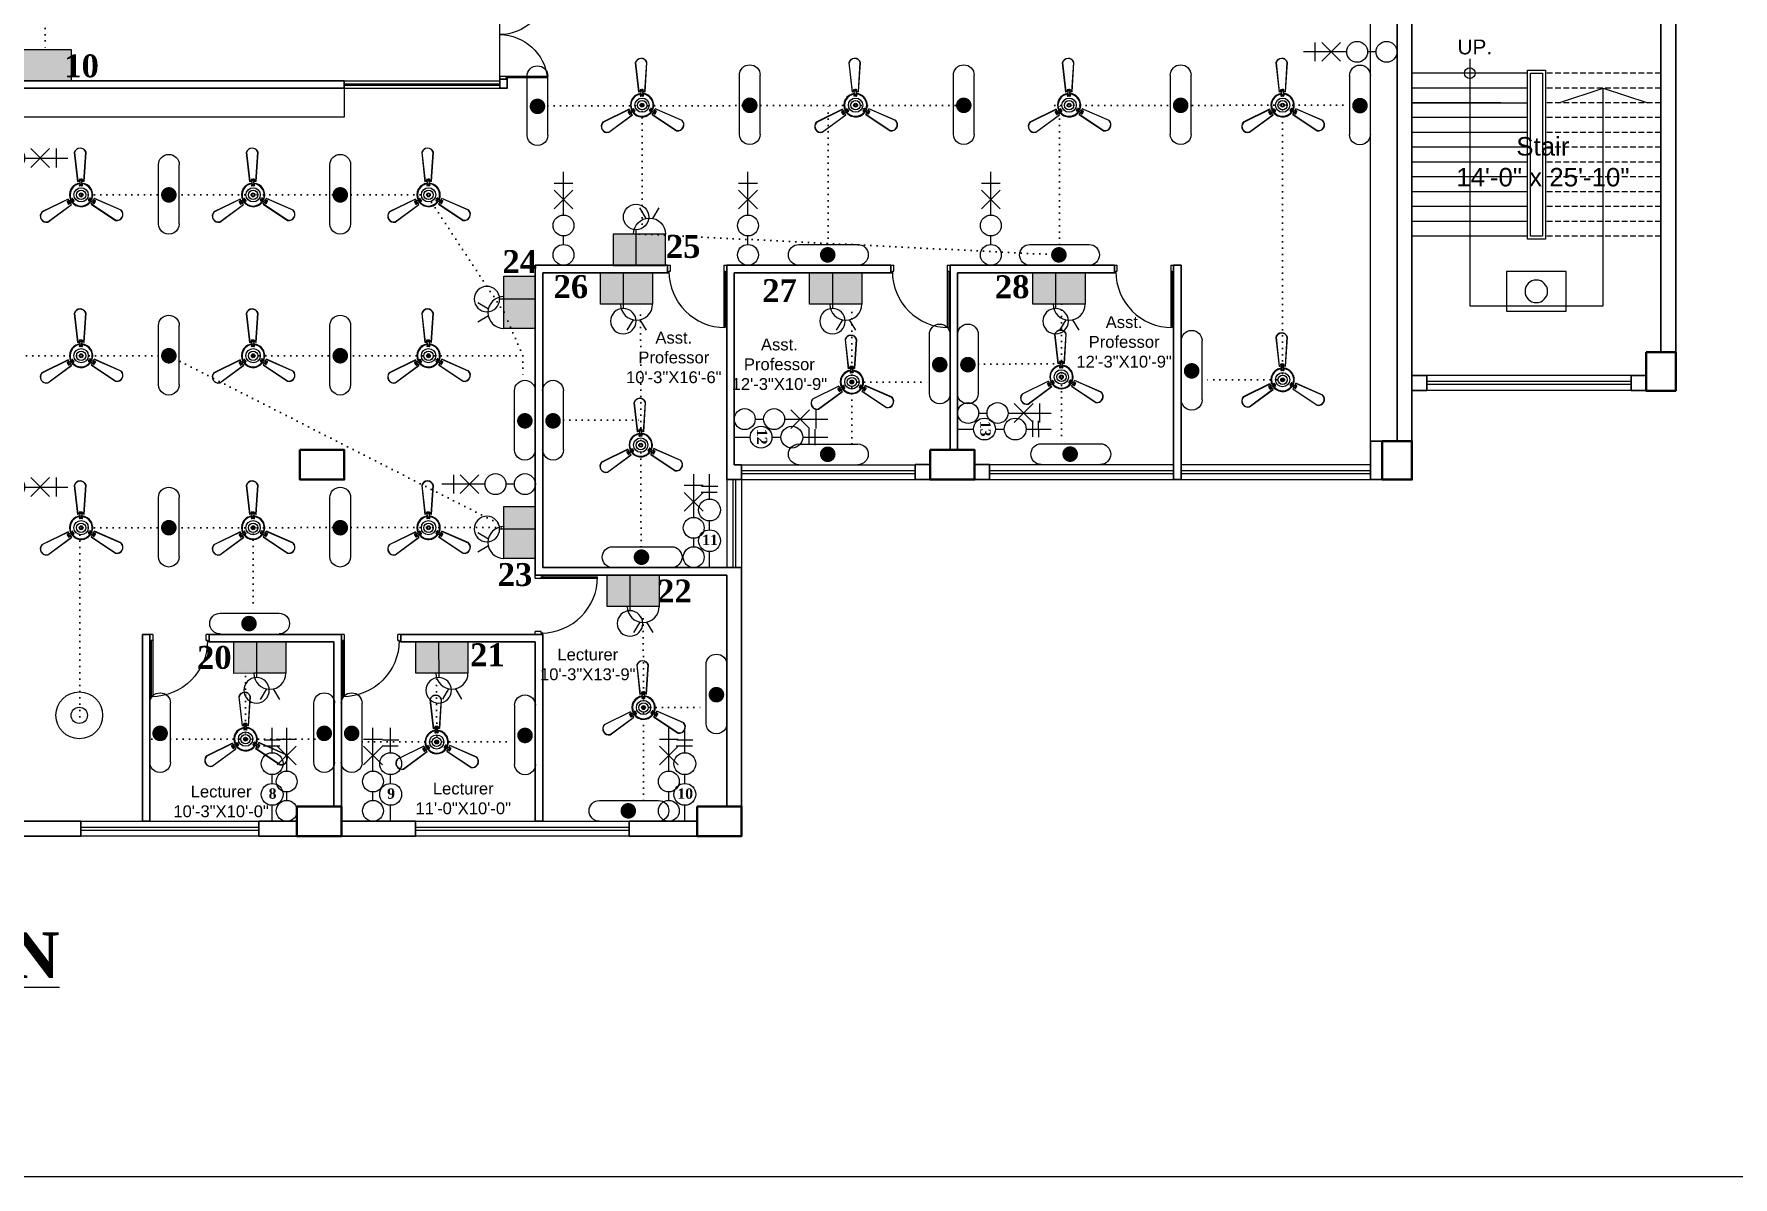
# Model space of a CAD drawing. Header units: inches. Extents: x -12 to 20935469, y -1604 to 24729220.
# Drawn here: x 20824960 to 20826106, y 24657854 to 24658625 of the extents above; entities that cross this region are included whole.
import ezdxf

# ---------------------------------------------------------------- set-up
doc = ezdxf.new("R2010")
doc.units = ezdxf.units.IN
doc.header["$LTSCALE"] = 0.03
doc.header["$MEASUREMENT"] = 0
for name, pattern in [('ACAD_ISO02W100', [15, 12, -3]), ('DASHED2', [0.375, 0.25, -0.125]), ('DOT', [0.25, 0, -0.25])]:
    doc.linetypes.add(name, pattern=pattern)
for name, color, linetype, lineweight in [('0-elect.fixture-3 fan', 200, 'Continuous', 20), ('2', 7, 'Continuous', 9), ('CL BOX', 90, 'ACAD_ISO02W100', 0), ('column', 1, 'Continuous', 40), ('Dimiention', 75, 'Continuous', 18), ('Door', 7, 'Continuous', 18), ('E-CF', 4, 'Continuous', 30), ('Gas', 21, 'Continuous', 5), ('Hatch', 253, 'Continuous', 15), ('line', 7, 'Continuous', 9), ('Main Wall', 7, 'Continuous', 30), ('RAIL', 23, 'Continuous', 13), ('STAIR', 46, 'Continuous', 15), ('wind.', 150, 'Continuous', 20)]:
    doc.layers.add(name, color=color, linetype=linetype, lineweight=lineweight)
for name, color, linetype in [('AC TEXT', 151, 'DOT'), ('FUR', 251, 'Continuous'), ('H', 154, 'Continuous'), ('SB TEXT', 215, 'DOT'), ('TEXT', 7, 'Continuous'), ('w', 188, 'DOT')]:
    doc.layers.add(name, color=color, linetype=linetype)
doc.styles.add('2', font='swisscl.ttf')
doc.styles.get("Standard").update_dxf_attribs({"font": 'timesbd.ttf'})

# ---------------------------------------------------------------- blocks, each defined once
blk = doc.blocks.new('A$C36295410')
at = {"layer": 'Door'}
for p, q in [((1, 4), (1, 32)), ((2, 0), (2, 32)), ((58, 0), (58, 32)), ((59, 4), (59, 32)), ((1, 5), (0, 5)), ((2, 4), (1, 4)), ((58, 4), (59, 4)), ((59, 5), (60, 5)), ((2, 0), (0, 0)), ((58, 0), (60, 0))]:
    blk.add_line(p, q, dxfattribs=at)
for centre, start, end in [((-2.5, -0.3), 0.5906, 83.7783), ((62.5, -0.3), 96.2217, 179.4094)]:
    blk.add_arc(centre, 32.5, start, end, dxfattribs=at)
blk = doc.blocks.new('$D40')
at = {"layer": 'Door'}
for p, q in [((1, 4), (1, 42)), ((2, 0), (2, 42)), ((1, 5), (0, 5)), ((2, 0), (0, 0)), ((2, 4), (1, 4)), ((39, 4), (38, 4)), ((38, 4), (38, 0)), ((40, 0), (38, 0)), ((40, 5), (39, 5)), ((39, 5), (39, 4))]:
    blk.add_line(p, q, dxfattribs=at)
blk.add_arc((1, 4), 38, 0, 90, dxfattribs=at)
blk = doc.blocks.new('E-CF')
at = {"layer": '0-elect.fixture-3 fan', "color": 230, "linetype": 'ByBlock', "lineweight": 13, "ltscale": 5}
for p, q in [((-1.45, 6.53), (-2.38, 20.87)), ((-1.35, 6.55), (-2.29, 20.85)), ((3.24, 20.73), (1.65, 6.48)), ((3.34, 20.73), (1.74, 6.45)), ((-19.63, -7.46), (-6.46, -1.71)), ((-19.57, -7.54), (-6.43, -1.8)), ((-4.99, -4.44), (-16.92, -12.4)), ((-4.93, -4.51), (-16.88, -12.49)), ((16.28, -13.26), (4.71, -4.73)), ((16.32, -13.17), (4.78, -4.66)), ((6.34, -2.1), (19.2, -8.44)), ((6.37, -2.01), (19.25, -8.36))]:
    blk.add_line(p, q, dxfattribs=at)
at = {"layer": '0-elect.fixture-3 fan', "color": 232, "linetype": 'ByBlock', "lineweight": 13, "ltscale": 5}
for p, q in [((-0.35, 5.43), (-0.66, 4.81)), ((-0.33, 6.68), (-0.62, 7.28)), ((-0.35, 4.97), (-0.22, 4.72)), ((-0.29, 7.46), (-0.15, 7.2)), ((-0.02, 6.87), (0.23, 7.01)), ((0.04, 5.2), (0.29, 5.33)), ((0.42, 4.9), (0.56, 4.65)), ((0.48, 7.43), (0.62, 7.18)), ((0.6, 5.41), (0.87, 4.78)), ((0.63, 6.66), (0.96, 7.25)), ((-6.08, -2.77), (-6.75, -2.79)), ((-6.68, -3.29), (-6.53, -3.05)), ((-6.31, -3.97), (-6.16, -3.73)), ((-5.94, -3.44), (-6.18, -3.29)), ((-5.62, -3.61), (-6, -4.17)), ((-4.99, -2.18), (-4.57, -1.62)), ((-4.52, -2.55), (-4.76, -2.41)), ((-4.53, -3.01), (-3.84, -2.97)), ((-4.46, -2.08), (-4.31, -1.83)), ((-4.13, -2.78), (-3.98, -2.54)), ((4.38, -3.22), (3.69, -3.14)), ((4.03, -2.81), (3.74, -2.8)), ((4.47, -2.17), (4.18, -2.17)), ((4.47, -2.63), (4.47, -2.91)), ((4.87, -2.41), (4.49, -1.83)), ((5.44, -3.87), (5.79, -4.45)), ((6.19, -4.13), (5.9, -4.12)), ((5.94, -3.05), (6.61, -3.1)), ((5.95, -3.42), (5.94, -3.7)), ((6.6, -3.47), (6.31, -3.46))]:
    blk.add_line(p, q, dxfattribs=at)
at = {"layer": '0-elect.fixture-3 fan', "color": 5, "lineweight": 13}
blk.add_line((0, 0), (0, 0), dxfattribs=at)
at = {"layer": '0-elect.fixture-3 fan', "color": 230, "linetype": 'ByBlock', "lineweight": 13, "ltscale": 5, "extrusion": (0, 0, -1)}
for centre, major_axis, start_param, end_param in [((0.46, 19.91), (-2.12, 2.12), 5.823867, 8.359631), ((0.46, 19.91), (-2.05, 2.05), 5.830329, 8.353169), ((0, 0), (-4.05, 4.05), 5.068563, 7.021343), ((0, 0), (-3.85, 3.85), 5.085186, 7.003917), ((0, 0), (4.72, 4.72), -1.003222, -0.833722), ((0, 0), (-4.05, 4.05), 0.879773, 2.832553), ((0, 0), (-3.85, 3.85), 0.896396, 2.815126), ((0, 0), (4.72, 4.72), -0.690743, -0.521244), ((-17.47, -9.55), (-2.12, 2.12), 3.729471, 6.265236), ((-17.47, -9.55), (-2.05, 2.05), 3.735934, 6.258773), ((0, 0), (-4.72, 4.72), 5.068843, 5.238343), ((0, 0), (4.72, 4.72), 3.185569, 3.355068), ((0, 0), (4.05, 4.05), 1.403372, 3.356151), ((0, 0), (-3.85, 3.85), 2.990791, 4.909522), ((0, 0), (4.72, 4.72), 1.403652, 1.573151), ((0, 0), (-4.72, 4.72), 2.66197, 2.831469), ((17, -10.35), (-2.12, 2.12), 1.635076, 4.170841), ((17, -10.35), (2.05, 2.05), 0.070743, 2.593582)]:
    blk.add_ellipse(centre, major_axis=major_axis, ratio=1, start_param=start_param, end_param=end_param, dxfattribs=at)
at = {"layer": '0-elect.fixture-3 fan', "linetype": 'ByBlock', "lineweight": 13, "ltscale": 5, "extrusion": (0, 0, -1)}
blk.add_ellipse((0.01, 0.03), major_axis=(-2.47, 2.47), ratio=1, start_param=5.497787, end_param=11.780972, dxfattribs=at)
at = {"layer": '0-elect.fixture-3 fan', "color": 200, "linetype": 'ByBlock', "lineweight": 13, "ltscale": 5, "extrusion": (0, 0, -1)}
blk.add_ellipse((0, 0), major_axis=(-1.61, 1.61), ratio=1, start_param=5.497787, end_param=11.780972, dxfattribs=at)
at = {"layer": '0-elect.fixture-3 fan', "color": 190, "linetype": 'ByBlock', "lineweight": 13, "ltscale": 5, "extrusion": (0, 0, -1)}
for major_axis, start_param, end_param in [((0.666, 0.666), 3.926991, 10.210176), ((-0.461, 0.461), 5.497787, 11.780972)]:
    blk.add_ellipse((0, 0), major_axis=major_axis, ratio=1, start_param=start_param, end_param=end_param, dxfattribs=at)
at = {"layer": '0-elect.fixture-3 fan', "color": 232, "linetype": 'ByBlock', "lineweight": 13, "ltscale": 5, "extrusion": (0, 0, -1)}
for centre, major_axis, start_param, end_param in [((-0.44, 4.71), (0.169, 0.169), 2.26283, 4.381754), ((-0.41, 7.39), (-0.169, 0.169), 5.038692, 7.013305), ((-0.28, 4.84), (0.101, 0.101), 3.926991, 10.210176), ((0, 0), (5.4, 5.4), -0.840677, -0.683789), ((0, 0), (3.17, 3.17), -0.878763, -0.645703), ((-0.22, 7.33), (0.101, 0.101), 3.926991, 10.210176), ((-2.18, 6.1), (-1.37, 1.37), 2.052913, 2.705807), ((0.11, 6.94), (0.101, 0.101), 3.926991, 10.210176), ((0.17, 5.27), (0.101, 0.101), 3.926991, 10.210176), ((0.49, 4.78), (0.101, 0.101), 3.926991, 10.210176), ((0.55, 7.31), (0.101, 0.101), 3.926991, 10.210176), ((2.58, 5.99), (1.46, 1.46), 3.643048, 4.257264), ((0.66, 4.68), (0.169, 0.169), 0.376965, 2.49589), ((0.75, 7.36), (-0.169, 0.169), 0.887007, 2.86162), ((-6.75, -3.02), (0.169, 0.169), 3.505001, 5.479614), ((0, 0), (-5.4, 5.4), 4.91891, 5.075797), ((-6.6, -3.17), (0.101, 0.101), 3.926991, 10.210176), ((-6.19, -4.04), (0.169, 0.169), 1.373501, 3.348114), ((-6.24, -3.85), (0.101, 0.101), 3.926991, 10.210176), ((-6.06, -3.36), (0.101, 0.101), 3.926991, 10.210176), ((-6.47, -0.75), (1.46, 1.46), 1.548653, 2.162869), ((-4.19, -4.93), (-1.37, 1.37), 6.241703, 6.894597), ((-4.64, -2.48), (-0.101, 0.101), 5.497787, 11.780972), ((-4.38, -1.76), (-0.169, 0.169), 6.136552, 8.255476), ((-4.38, -1.96), (-0.101, 0.101), 5.497787, 11.780972), ((-4.05, -2.66), (0.101, 0.101), 3.926991, 10.210176), ((0, 0), (-3.17, 3.17), 4.880824, 5.113884), ((-3.86, -2.73), (0.169, 0.169), 0.168435, 2.287359), ((3.72, -2.9), (0.169, 0.169), 2.471361, 4.590285), ((0, 0), (-3.17, 3.17), 2.786429, 3.019489), ((3.89, -2.81), (0.101, 0.101), 3.926991, 10.210176), ((4.29, -1.97), (-0.169, 0.169), 5.928021, 8.046946), ((4.33, -2.17), (0.101, 0.101), 3.926991, 10.210176), ((4.47, -2.77), (0.101, 0.101), 3.926991, 10.210176), ((3.89, -5.22), (-1.46, 1.46), 1.025054, 1.63927), ((6.36, -1.16), (1.37, 1.37), 2.576511, 3.229406), ((6, -4.32), (-0.169, 0.169), 2.981402, 4.956015), ((5.95, -3.56), (-0.101, 0.101), 5.497787, 11.780972), ((6.05, -4.13), (0.101, 0.101), 3.926991, 10.210176), ((0, 0), (-5.4, 5.4), 2.824515, 2.981402), ((6.45, -3.47), (-0.101, 0.101), 5.497787, 11.780972), ((6.6, -3.33), (-0.169, 0.169), 0.849902, 2.824515)]:
    blk.add_ellipse(centre, major_axis=major_axis, ratio=1, start_param=start_param, end_param=end_param, dxfattribs=at)
blk = doc.blocks.new('FDDF')
at = {"layer": 'line', "color": 6, "linetype": 'Continuous', "lineweight": 25, "ltscale": 50}
for p, q in [((7351583, 3307777), (7351583, 3307352)), ((7351732, 3307777), (7351732, 3307352))]:
    blk.add_line(p, q, dxfattribs=at)
at = {"layer": 'line', "color": 6, "linetype": 'Continuous', "lineweight": 40, "ltscale": 50, "const_width": 56.1}
blk.add_lwpolyline([(7351657, 3307597, 1), (7351657, 3307541, 1)], format="xyb", close=True, dxfattribs=at)
at = {"layer": 'line', "color": 6, "linetype": 'Continuous', "lineweight": 25, "ltscale": 50}
for centre, start, end in [((7351657, 3307777), 0, 180), ((7351657, 3307352), 180, 0)]:
    blk.add_arc(centre, 74.8, start, end, dxfattribs=at)
blk = doc.blocks.new('bulb')
at = {"layer": 'line', "color": 4, "lineweight": 25, "ltscale": 50}
for p, q in [((20823168.7, 24658803.9), (20823168.7, 24658777.6)), ((20823168.7, 24658790.8), (20823209.9, 24658790.8))]:
    blk.add_line(p, q, dxfattribs=at)
blk.add_circle((20823224.6, 24658790.8), 14.7, dxfattribs=at)
blk = doc.blocks.new('fgftrfteter')
at = {"layer": 'Dimiention', "color": 4, "ltscale": 50}
for p, q in [((4580895, 2288123), (4580808, 2288269)), ((4580989, 2288123), (4581076, 2288269)), ((4580720, 2287906), (4581164, 2287906))]:
    blk.add_line(p, q, dxfattribs=at)
blk.add_arc((4580942, 2287906), 222, 0, 180, dxfattribs=at)
blk = doc.blocks.new('2PIN')
at = {"layer": 'H', "true_color": 0x000000, "transparency": 33554567}
h = blk.add_hatch(color=18, dxfattribs=at)
h.dxf.hatch_style = 1
h.paths.add_polyline_path([(20823027, 24658981.2), (20822972.3, 24658981.2), (20822972.3, 24658948.3), (20823027, 24658948.3)])
blk.add_lwpolyline([(20822972.3, 24658981.2), (20823027, 24658981.2), (20823027, 24658948.3), (20822972.3, 24658948.3)], close=True)
at = {"layer": '2', "color": 6, "lineweight": 25, "transparency": 33554648, "xscale": 0.07559514081214198, "yscale": 0.07559514081214198, "zscale": 0.07559514081214198}
blk.add_blockref('fgftrfteter', (20476692.1, 24486026.6), dxfattribs=at)
blk = doc.blocks.new('GGGFGFG')
at = {"layer": 'line', "color": 4, "ltscale": 50}
for p, q in [((7356688.2, 3293208.1), (7357003, 3293208.1)), ((7356688.2, 3292998.4), (7356688.2, 3293208.1)), ((7357003, 3293208.1), (7357003, 3292998.4)), ((7357003, 3292998.4), (7356688.2, 3292998.4))]:
    blk.add_line(p, q, dxfattribs=at)
blk.add_circle((7356845.6, 3293103.2), 59.6, dxfattribs=at)
blk = doc.blocks.new('JUJUJUKIII')
at = {"layer": 'H', "ltscale": 50, "true_color": 0x999999, "transparency": 33554556}
h = blk.add_hatch(color=253, dxfattribs=at)
h.dxf.hatch_style = 1
h.paths.add_polyline_path([(7363220, 3291034), (7363426, 3291034), (7363426, 3291377), (7363220, 3291377)])
at = {"layer": 'Dimiention', "color": 4, "ltscale": 50}
blk.add_lwpolyline([(7363220, 3291034), (7363426, 3291034), (7363426, 3291377), (7363220, 3291377)], close=True, dxfattribs=at)
blk = doc.blocks.new('rfgrtrtgrtgr')
at = {"layer": 'Dimiention', "ltscale": 50}
for p, q in [((11249437.2, 1692057.9), (11249437.5, 1691968.7)), ((11249469.8, 1692055.5), (11249470, 1691966.3)), ((11249506, 1692013.3), (11249368.7, 1692013.3)), ((11249675.2, 1692013.3), (11249626.5, 1692013.3)), ((11249883.8, 1692013.3), (11249795.7, 1692013.3))]:
    blk.add_line(p, q, dxfattribs=at)
for centre in [(11249566.2, 1692013.3), (11249735.5, 1692013.3)]:
    blk.add_circle(centre, 60.2, dxfattribs=at)
blk = doc.blocks.new('gy')
at = {"layer": 'Dimiention', "color": 18, "ltscale": 50, "true_color": 0x000000}
for p, q in [((3543686.26, 5183217.13), (3543686.26, 5183211.14)), ((3543688.4, 5183217.13), (3543694.39, 5183211.14)), ((3543694.39, 5183217.13), (3543688.4, 5183211.14)), ((3543696.38, 5183214.14), (3543682.58, 5183214.14)), ((3543705.77, 5183214.14), (3543703.06, 5183214.14))]:
    blk.add_line(p, q, dxfattribs=at)
for centre in [(3543699.72, 5183214.14), (3543709.11, 5183214.14)]:
    blk.add_circle(centre, 3.34, dxfattribs=at)
blk = doc.blocks.new('GYTT')
at = {"layer": 'line', "color": 4, "ltscale": 50}
for radius in [19.7, 6.87]:
    blk.add_circle((20859470.8, -1441350.4), radius, dxfattribs=at)

msp = doc.modelspace()

# ---------------------------------------------------------------- linework, layer by layer
msp.add_lwpolyline([(20825437.3, 24658324), (20825437.3, 24658083.5), (20824751.9, 24658083.5), (20824751.9, 24658324)])
msp.add_circle((20825928.4, 24658598.1), 3.61)
at = {"layer": 'column', "lineweight": 40, "ltscale": 20}
for points in [[(20826047.3, 24658409.9), (20826067.3, 24658409.9), (20826067.3, 24658383.9), (20826047.3, 24658383.9)], [(20825869.4, 24658350), (20825889.4, 24658350), (20825889.4, 24658324), (20825869.4, 24658324)], [(20825139.4, 24658344), (20825139.4, 24658324), (20825169.4, 24658324), (20825169.4, 24658344)], [(20825564.4, 24658344), (20825564.4, 24658324), (20825594.4, 24658324), (20825594.4, 24658344)], [(20825137.4, 24658103.5), (20825137.4, 24658083.5), (20825167.4, 24658083.5), (20825167.4, 24658103.5)], [(20825407.3, 24658103.5), (20825407.3, 24658083.5), (20825437.3, 24658083.5), (20825437.3, 24658103.5)]]:
    msp.add_lwpolyline(points, close=True, dxfattribs=at)
at = {"layer": 'Defpoints'}
msp.add_lwpolyline([(20823799.3, 24659434.9), (20826238.2, 24659434.9), (20826238.2, 24657853.6), (20823799.3, 24657853.6)], close=True, dxfattribs=at)
at = {"layer": 'Gas', "color": 0, "lineweight": 5}
for points in [[(20825967.4, 24658600.1), (20825979.4, 24658600.1), (20825979.4, 24658486.1), (20825967.4, 24658486.1)], [(20825969.4, 24658598.1), (20825977.4, 24658598.1), (20825977.4, 24658488.1), (20825969.4, 24658488.1)]]:
    msp.add_lwpolyline(points, close=True, dxfattribs=at)
at = {"layer": 'Hatch', "lineweight": 5}
msp.add_line((20825861.4, 24658350), (20825861.4, 24658684), dxfattribs=at)
at = {"layer": 'Hatch'}
msp.add_lwpolyline([(20825274.3, 24658593), (20825274.3, 24658834.1), (20825139.4, 24658834.1), (20825139.4, 24659149.2), (20824959.8, 24659149.2), (20824959.8, 24658834.1), (20824137.9, 24658834.1), (20824137.9, 24658713.9), (20824781.9, 24658714), (20824781.9, 24658593)], close=True, dxfattribs=at)
at = {"layer": 'Hatch', "lineweight": 5}
msp.add_lwpolyline([(20825169.4, 24658588), (20825169.4, 24658568.4), (20824919.9, 24658568.4)], dxfattribs=at)
at = {"layer": 'Main Wall', "lineweight": 30}
for p, q in [((20825879.4, 24658350), (20825879.4, 24658684)), ((20825889.4, 24658350), (20825889.4, 24658684)), ((20826057.3, 24658683.9), (20826057.3, 24658409.9)), ((20826067.3, 24658683.9), (20826067.3, 24658409.9)), ((20824919.9, 24658593), (20825169.4, 24658593)), ((20824919.9, 24658588), (20825169.4, 24658588)), ((20825169.4, 24658588), (20825169.4, 24658593)), ((20825298.2, 24658259.6), (20825298.2, 24658468.5)), ((20825298.2, 24658468.5), (20825387.3, 24658468.5)), ((20825303.2, 24658264.6), (20825303.2, 24658463.5)), ((20825303.2, 24658463.5), (20825387.3, 24658463.5)), ((20825387.3, 24658468.5), (20825387.3, 24658463.5)), ((20825427.3, 24658468.5), (20825427.3, 24658324)), ((20825427.3, 24658468.5), (20825538, 24658468.5)), ((20825432.3, 24658463.5), (20825432.3, 24658334)), ((20825432.3, 24658463.5), (20825538, 24658463.5)), ((20825538, 24658468.5), (20825538, 24658463.5)), ((20825688.7, 24658468.5), (20825578, 24658468.5)), ((20825578, 24658468.5), (20825578, 24658344)), ((20825688.7, 24658463.5), (20825583, 24658463.5)), ((20825583, 24658463.5), (20825583, 24658344)), ((20825688.7, 24658468.5), (20825688.7, 24658463.5)), ((20825733.7, 24658468.5), (20825728.7, 24658468.5)), ((20825728.7, 24658468.5), (20825728.7, 24658324)), ((20825733.7, 24658468.5), (20825733.7, 24658324)), ((20825899.4, 24658394.1), (20825899.4, 24658384.1)), ((20825432.3, 24658334), (20825437.3, 24658334)), ((20825437.3, 24658324), (20825437.3, 24658334)), ((20825427.3, 24658324), (20825437.3, 24658324)), ((20825728.7, 24658324), (20825733.7, 24658324)), ((20825869.4, 24658324), (20825861.4, 24658324)), ((20825303.2, 24658264.6), (20825437.3, 24658264.6)), ((20825437.3, 24658259.6), (20825437.3, 24658264.6)), ((20825427.3, 24658259.6), (20825298.2, 24658259.6)), ((20825427.3, 24658259.6), (20825427.3, 24658103.5)), ((20825427.3, 24658103.5), (20825427.3, 24658259.6)), ((20825437.3, 24658259.6), (20825437.3, 24658103.5)), ((20825033.2, 24658093.5), (20825033.2, 24658219.4)), ((20825033.2, 24658219.4), (20825038.2, 24658219.4)), ((20825038.2, 24658093.5), (20825038.2, 24658219.4)), ((20825078.2, 24658214.5), (20825078.2, 24658219.5)), ((20825078.2, 24658219.5), (20825167.4, 24658219.5)), ((20825167.4, 24658219.5), (20825167.4, 24658093.5)), ((20825207.4, 24658219.5), (20825303.2, 24658219.5)), ((20825207.4, 24658219.5), (20825207.4, 24658214.5)), ((20825303.2, 24658219.5), (20825303.2, 24658093.5)), ((20825078.2, 24658214.5), (20825162.4, 24658214.5)), ((20825162.4, 24658214.5), (20825162.4, 24658103.5)), ((20825207.4, 24658214.5), (20825298.2, 24658214.5)), ((20825298.2, 24658214.5), (20825298.2, 24658093.5)), ((20825033.2, 24658093.5), (20825038.2, 24658093.5)), ((20825298.2, 24658093.5), (20825303.2, 24658093.5)), ((20825361.4, 24658093.5), (20825407.3, 24658093.5)), ((20825361.4, 24658093.5), (20825361.4, 24658083.5)), ((20825407.3, 24658083.5), (20825361.4, 24658083.5))]:
    msp.add_line(p, q, dxfattribs=at)
for points in [[(20825274.3, 24658594.1), (20825279.3, 24658594.1), (20825279.3, 24658588), (20825274.3, 24658588)], [(20825869.4, 24658350), (20825861.4, 24658350), (20825861.4, 24658324), (20825869.4, 24658324)]]:
    msp.add_lwpolyline(points, close=True, dxfattribs=at)
for points in [[(20825899.4, 24658384.1), (20825889.4, 24658384.1), (20825889.4, 24658394.1), (20825899.4, 24658394.1)], [(20826047.3, 24658384.1), (20826037.3, 24658384.1), (20826037.3, 24658394.1), (20826047.3, 24658394.1)], [(20825564.4, 24658324.1), (20825554.4, 24658324.1), (20825554.4, 24658334.1), (20825564.4, 24658334.1)], [(20825594.4, 24658334.1), (20825604.4, 24658334.1), (20825604.4, 24658324.1), (20825594.4, 24658324.1)], [(20824919.9, 24658093.5), (20824991.7, 24658093.5), (20824991.7, 24658083.5), (20824919.9, 24658083.5)], [(20825137.4, 24658093.5), (20825111.7, 24658093.5), (20825111.7, 24658083.5), (20825137.4, 24658083.5)], [(20825167.4, 24658093.5), (20825217.4, 24658093.5), (20825217.4, 24658083.5), (20825167.4, 24658083.5)]]:
    msp.add_lwpolyline(points, dxfattribs=at)
at = {"layer": 'RAIL', "lineweight": 9}
for p, q in [((20825928.4, 24658607.8), (20825928.4, 24658441.1)), ((20825988.4, 24658578.1), (20826018.4, 24658588.1)), ((20826018.4, 24658441.1), (20826018.4, 24658588.1)), ((20826018.4, 24658588.1), (20826048.4, 24658578.1)), ((20825889.4, 24658578.1), (20825967.4, 24658578.1)), ((20825928.4, 24658441.1), (20826018.4, 24658441.1))]:
    msp.add_line(p, q, dxfattribs=at)
at = {"layer": 'STAIR', "color": 32, "lineweight": 5}
for p, q in [((20825967.4, 24658598.1), (20825889.4, 24658598.1)), ((20825967.4, 24658588.1), (20825889.4, 24658588.1)), ((20825949.4, 24658578.1), (20825889.4, 24658578.1)), ((20825967.4, 24658568.1), (20825889.4, 24658568.1)), ((20825967.4, 24658558.1), (20825889.4, 24658558.1)), ((20825967.4, 24658548.1), (20825889.4, 24658548.1)), ((20825967.4, 24658538.1), (20825889.4, 24658538.1)), ((20825967.4, 24658528.1), (20825889.4, 24658528.1)), ((20825967.4, 24658518.1), (20825889.4, 24658518.1)), ((20825967.4, 24658508.1), (20825889.4, 24658508.1)), ((20825967.4, 24658498.1), (20825889.4, 24658498.1)), ((20825967.4, 24658488.1), (20825889.4, 24658488.1))]:
    msp.add_line(p, q, dxfattribs=at)
at = {"layer": 'STAIR', "color": 32, "linetype": 'DASHED2', "lineweight": 5, "ltscale": 500}
for p, q in [((20826057.3, 24658598.1), (20825979.4, 24658598.1)), ((20826057.3, 24658588.1), (20825979.4, 24658588.1)), ((20826057.3, 24658578.1), (20825979.4, 24658578.1)), ((20826057.3, 24658568.1), (20825979.4, 24658568.1)), ((20826057.3, 24658558.1), (20825979.4, 24658558.1)), ((20826057.3, 24658548.1), (20825979.4, 24658548.1)), ((20826057.3, 24658538.1), (20825979.4, 24658538.1)), ((20826057.3, 24658528.1), (20825979.4, 24658528.1)), ((20826057.3, 24658518.1), (20825979.4, 24658518.1)), ((20826057.3, 24658508.1), (20825979.4, 24658508.1)), ((20826057.3, 24658498.1), (20825979.4, 24658498.1)), ((20826057.3, 24658488.1), (20825979.4, 24658488.1))]:
    msp.add_line(p, q, dxfattribs=at)
at = {"layer": 'w', "linetype": 'DOT', "lineweight": 30, "ltscale": 550, "transparency": 33554661}
for p, q in [((20824967.6, 24658662.1), (20824967.7, 24658614.1)), ((20825306.7, 24658576.1), (20825594.2, 24658576.3)), ((20825370.2, 24658576.5), (20825370.2, 24658489.6)), ((20825495.8, 24658482.5), (20825495.8, 24658576.2)), ((20825648.5, 24658576.3), (20825847.4, 24658576.5)), ((20825651.7, 24658482.5), (20825651.6, 24658576.4)), ((20825802.2, 24658391.3), (20825802, 24658576.5)), ((20824992.4, 24658516), (20825226.2, 24658516.1)), ((20825277.1, 24658436.8), (20825225.4, 24658515.2)), ((20825368.4, 24658489.6), (20825651.3, 24658475.5)), ((20825289.8, 24658407.5), (20825277.1, 24658436.8)), ((20825369.5, 24658278.6), (20825369.2, 24658442.4)), ((20825511.7, 24658348), (20825511.7, 24658442.4)), ((20825653, 24658442.4), (20825653, 24658348.1)), ((20824933.9, 24658407.5), (20825051.1, 24658407.5)), ((20825051.1, 24658407.5), (20825277.1, 24658292.4)), ((20825107.9, 24658407.5), (20825226.2, 24658407.5)), ((20825226.2, 24658407.5), (20825289.8, 24658407.5)), ((20825289.8, 24658407.5), (20825289.8, 24658390.8)), ((20825597, 24658401.9), (20825653, 24658402)), ((20825802.2, 24658391.3), (20825747.9, 24658391.3)), ((20825511.7, 24658389.8), (20825564, 24658389.8)), ((20825317.2, 24658364), (20825369.4, 24658364.1)), ((20824991.1, 24658290.8), (20824991.1, 24658159.5)), ((20824992.4, 24658291.5), (20825277.1, 24658291.6)), ((20825107.9, 24658291.5), (20825107.9, 24658233.8)), ((20825371.2, 24658107.5), (20825371, 24658238.4)), ((20825102.8, 24658148.9), (20825102.8, 24658199.2)), ((20825231.7, 24658147), (20825231.6, 24658193.4)), ((20825371.2, 24658170.2), (20825413.4, 24658170.2)), ((20825039.6, 24658149), (20825157.5, 24658149)), ((20825181.4, 24658147), (20825284.3, 24658147))]:
    msp.add_line(p, q, dxfattribs=at)
at = {"layer": 'wind.', "lineweight": 5}
for p, q in [((20825169.4, 24658593), (20825274.3, 24658593)), ((20825169.4, 24658591), (20825274.3, 24658591)), ((20825169.4, 24658590), (20825274.3, 24658590)), ((20825169.4, 24658588), (20825274.3, 24658588)), ((20826037.3, 24658394.1), (20825899.4, 24658394.1)), ((20825889.4, 24658390.1), (20825889.4, 24658390.1)), ((20825889.4, 24658388.1), (20825889.4, 24658388.1)), ((20826037.3, 24658390.1), (20825899.4, 24658390.1)), ((20826037.3, 24658388.1), (20825899.4, 24658388.1)), ((20826037.3, 24658384.1), (20825899.4, 24658384.1)), ((20825437.3, 24658334), (20825554.4, 24658334)), ((20825604.4, 24658334.1), (20825728.7, 24658334.1)), ((20825733.7, 24658334.1), (20825861.4, 24658334.1)), ((20825427.3, 24658324), (20825427.3, 24658264.6)), ((20825427.3, 24658324), (20825427.3, 24658264.6)), ((20825431.3, 24658324), (20825431.3, 24658264.6)), ((20825433.3, 24658324), (20825433.3, 24658264.6)), ((20825437.3, 24658330.1), (20825554.4, 24658330.1)), ((20825437.3, 24658328.1), (20825554.4, 24658328.1)), ((20825437.3, 24658324), (20825437.3, 24658264.6)), ((20825437.3, 24658324), (20825554.4, 24658324)), ((20825604.4, 24658330.1), (20825728.7, 24658330.1)), ((20825604.4, 24658330.1), (20825728.7, 24658330.1)), ((20825604.4, 24658328.1), (20825728.7, 24658328.1)), ((20825604.4, 24658328.1), (20825728.7, 24658328.1)), ((20825604.4, 24658324.1), (20825861.4, 24658324.1)), ((20825733.7, 24658330.1), (20825861.4, 24658330.1)), ((20825733.7, 24658330.1), (20825861.4, 24658330.1)), ((20825733.7, 24658328.1), (20825861.4, 24658328.1)), ((20825733.7, 24658328.1), (20825861.4, 24658328.1)), ((20824991.7, 24658093.5), (20825033.2, 24658093.5)), ((20825038.2, 24658093.5), (20825111.7, 24658093.5)), ((20825217.4, 24658093.5), (20825361.4, 24658093.5)), ((20824991.7, 24658089.5), (20825111.7, 24658089.5)), ((20824991.7, 24658087.5), (20825111.7, 24658087.5)), ((20825361.4, 24658083.5), (20824991.7, 24658083.5)), ((20825217.4, 24658089.5), (20825361.4, 24658089.5)), ((20825217.4, 24658087.5), (20825361.4, 24658087.5))]:
    msp.add_line(p, q, dxfattribs=at)

# ---------------------------------------------------------------- block references
for name, p, xscale, yscale, zscale, rotation in [('2PIN', (34213907.3, 8803534.4), -0.6429687876420657, 0.6429687876420657, 0.6429687876420657, 2.205941029842506e-07), ('bulb', (35220550.8, 12502424), 0.5837749611745884, 0.5837749611745884, 0.5837749611745884, 90.00000004090228), ('2PIN', (36680232.3, 11269904.7), 0.6429687876420657, 0.6429687876420657, 0.6429687876420657, 90), ('2PIN', (34206187.3, 40519906), 0.6429687876420656, 0.6429687876420656, 0.6429687876420656, 180.0278607246424), ('bulb', (35214629.4, 36821506.4), -0.5837749611745888, 0.5837749611745885, 0.5837749611745884, 90.02786090433423), ('2PIN', (34206328.4, 40519906), 0.6429687876420656, 0.6429687876420656, 0.6429687876420656, 180.0278607246424), ('bulb', (35214770.5, 36821506.4), -0.5837749611745889, 0.5837749611745885, 0.5837749611745884, 90.02786090433423), ('2PIN', (34206479, 40519906), 0.6429687876420656, 0.6429687876420656, 0.6429687876420656, 180.0278607246424), ('bulb', (35214921, 36821506.4), -0.5837749611745889, 0.5837749611745885, 0.5837749611745884, 90.02786090433423), ('2PIN', (36680232.3, 11269749.5), 0.6429687876420657, 0.6429687876420657, 0.6429687876420657, 90), ('2PIN', (34206191.8, 40519702.1), 0.6429687876420656, 0.6429687876420656, 0.6429687876420656, 180.0278607246424), ('bulb', (35214633.9, 36821302.5), -0.5837749611745889, 0.5837749611745885, 0.5837749611745884, 90.02786090433423), ('2PIN', (34205940, 40519657), 0.6429687876420656, 0.6429687876420656, 0.6429687876420656, 180.0278607246424), ('bulb', (35214382.1, 36821257.4), -0.583774961174589, 0.5837749611745885, 0.5837749611745884, 90.02786090433423), ('2PIN', (34206062.8, 40519657.1), 0.6429687876420656, 0.6429687876420656, 0.6429687876420656, 180.0278607246424), ('bulb', (35214504.9, 36821257.4), -0.583774961174589, 0.5837749611745885, 0.5837749611745884, 90.02786090433423)]:
    msp.add_blockref(name, p, dxfattribs=dict(xscale=xscale, yscale=yscale, zscale=zscale, rotation=rotation))
at = {"xscale": -0.5837749611745884, "yscale": 0.5837749611745884, "zscale": 0.5837749611745884}
for p in [(32981342.7, 10263261.1), (32981342.7, 10263106)]:
    msp.add_blockref('bulb', p, dxfattribs=at)
at = {"layer": 'CL BOX', "color": 5, "xscale": -0.127552882082143, "yscale": 0.127552882082143, "zscale": 0.127552882082143, "rotation": 359.9998993550784}
msp.add_blockref('GGGFGFG', (21764359.4, 24238404.5), dxfattribs=at)
at = {"layer": 'Dimiention', "xscale": 2.112111447955701, "yscale": 2.112111447955701, "zscale": 2.112111447955701}
for p in [(13341163.7, 13711086.6), (13340582.6, 13710795)]:
    msp.add_blockref('gy', p, dxfattribs=at)
for p, rotation in [((28309635.5, 35606066.8), 180), ((9877791.3, 32143184.1), 270), ((9877915.7, 32143184.1), 270), ((9878079.5, 32143184.1), 270), ((28310148, 35605890.7), 180), ((28310298.7, 35605894.8), 180), ((28309635.5, 35605844.9), 180), ((9877879.1, 32142980.2), 270), ((9877604.6, 32142809.1), 270), ((9877662.8, 32142809.1), 270), ((9877862.3, 32142809.1), 270)]:
    msp.add_blockref('gy', p, dxfattribs=dict(at, rotation=rotation))
at = {"layer": 'Door'}
for p, rotation in [((20825427.3, 24658468.5), 180), ((20825578, 24658468.5), 180), ((20825728.7, 24658468.5), 180), ((20825298.2, 24658259.5), 270)]:
    msp.add_blockref('$D40', p, dxfattribs=dict(at, rotation=rotation))
at = {"layer": 'Door', "xscale": -1, "rotation": 180}
for p in [(20825038.2, 24658219.5), (20825167.4, 24658219.5)]:
    msp.add_blockref('$D40', p, dxfattribs=at)
at = {"layer": 'E-CF', "xscale": -1.378879578969062, "yscale": 1.378879578969062, "zscale": 1.378879578969062}
for p in [(20825370.2, 24658576.5), (20825514.2, 24658576.5), (20825658.2, 24658576.5), (20825802.2, 24658576.5), (20824991.9, 24658516), (20825107.9, 24658516), (20825226.2, 24658516), (20824991.9, 24658407.5), (20825107.9, 24658407.5), (20825226.2, 24658407.5), (20825653, 24658393.2), (20825511.7, 24658389.8), (20825802.2, 24658391.3), (20825369.3, 24658347.2), (20824991.9, 24658291.5), (20825107.9, 24658291.5), (20825226.2, 24658291.5), (20825371.2, 24658170.2), (20825102.8, 24658148.9), (20825231.7, 24658147)]:
    msp.add_blockref('E-CF', p, dxfattribs=at)
at = {"layer": 'FUR', "xscale": -1, "rotation": 270}
msp.add_blockref('A$C36295410', (20825274.3, 24658594.1), dxfattribs=at)
at = {"layer": 'line', "color": 5}
for name, p, xscale, yscale, zscale, rotation in [('JUJUJUKIII', (20487016.6, 23902515), -0.1026830631760966, 0.1026830631760966, 0.1026830631760966, 270), ('FDDF', (20137028.6, 24968484.4), -0.09369666655797602, 0.09369666655797602, 0.09369666655797602, 179.9999999896241), ('FDDF', (21135403.6, 25347301.3), -0.09369666655797602, 0.09369666655797602, 0.09369666655797602, 89.9999999779558), ('FDDF', (21135559.5, 25347301.3), -0.09369666655797602, 0.09369666655797602, 0.09369666655797602, 89.9999999779558), ('FDDF', (20136745.2, 24968309.7), -0.09369666655797602, 0.09369666655797602, 0.09369666655797602, 179.9999999896241), ('FDDF', (20136764.2, 24968309.7), -0.09369666655797602, 0.09369666655797602, 0.09369666655797602, 179.9999999896241), ('FDDF', (20136915.1, 24968305.5), -0.09369666655797602, 0.09369666655797602, 0.09369666655797602, 179.9999999896241), ('FDDF', (20136465.4, 24968271.8), -0.09369666655797602, 0.09369666655797602, 0.09369666655797602, 179.9999999896241), ('FDDF', (20136484.4, 24968271.8), -0.09369666655797602, 0.09369666655797602, 0.09369666655797602, 179.9999999896241), ('FDDF', (21135403.6, 25347166.8), -0.09369666655797602, 0.09369666655797602, 0.09369666655797602, 89.9999999779558), ('FDDF', (21135567.1, 25347166.9), -0.09369666655797602, 0.09369666655797602, 0.09369666655797602, 89.9999999779558), ('FDDF', (21135278, 25347097.4), -0.09369666655797602, 0.09369666655797602, 0.09369666655797602, 89.9999999779558), ('FDDF', (21135013.3, 25347052.6), -0.09369666655797602, 0.09369666655797602, 0.09369666655797602, 89.9999999779558), ('FDDF', (20136594.6, 24968087.1), -0.09369666655797602, 0.09369666655797602, 0.09369666655797602, 179.9999999896241), ('FDDF', (20136219.4, 24968061), -0.09369666655797602, 0.09369666655797602, 0.09369666655797602, 179.9999999896241), ('FDDF', (20136330.1, 24968061), -0.09369666655797602, 0.09369666655797602, 0.09369666655797602, 179.9999999896241), ('FDDF', (20136348.6, 24968061), -0.09369666655797602, 0.09369666655797602, 0.09369666655797602, 179.9999999896241), ('FDDF', (20136465.5, 24968059.6), -0.09369666655797602, 0.09369666655797602, 0.09369666655797602, 179.9999999896241), ('FDDF', (21135269.1, 25346926.3), -0.09369666655797602, 0.09369666655797602, 0.09369666655797602, 89.9999999779558)]:
    msp.add_blockref(name, p, dxfattribs=dict(at, xscale=xscale, yscale=yscale, zscale=zscale, rotation=rotation))
at = {"layer": 'line', "color": 5, "transparency": 33554457, "xscale": -0.09369666655797602, "yscale": 0.09369666655797602, "zscale": 0.09369666655797602, "rotation": 179.9999999896241}
for p in [(20136473.9, 24968483.9), (20136617.1, 24968484.6), (20136761.4, 24968484.6), (20136907.7, 24968484.6), (20136225.3, 24968424.2), (20136340.9, 24968424.2), (20136225.3, 24968315.7), (20136340.9, 24968315.7), (20136225.3, 24968199.7), (20136340.9, 24968199.7)]:
    msp.add_blockref('FDDF', p, dxfattribs=at)
at = {"layer": 'line', "color": 5, "xscale": 0.8000000007450581, "yscale": 0.8000000007450581, "zscale": 0.8000000007450581}
msp.add_blockref('GYTT', (4137414, 25811245.3), dxfattribs=at)
at = {"layer": 'TEXT', "color": 30, "lineweight": 5, "ltscale": 20, "xscale": 0.12246412811567, "yscale": 0.12246412811567, "zscale": 0.12246412811567}
for p, rotation in [((22203139.5, 24865563.5), 180), ((22203290.2, 24865569), 180), ((20617909.8, 26035800.7), 270), ((20617989.7, 26035800.7), 270), ((20618188.1, 26035800.7), 270)]:
    msp.add_blockref('rfgrtrtgrtgr', p, dxfattribs=dict(at, rotation=rotation))
at = {"layer": 'TEXT', "xscale": 0.12246412811567, "yscale": 0.12246412811567, "zscale": 0.12246412811567, "rotation": 270}
msp.add_blockref('rfgrtrtgrtgr', (20618204.8, 26035971.8), dxfattribs=at)

# ---------------------------------------------------------------- texts
at = {"insert": (20824101.8, 24658018.5, 0), "char_height": 30.731, "width": 958.24, "attachment_point": 1, "line_spacing_factor": 0.947396}
msp.add_mtext('{\\LELECTRICAL FIXTURE LAYOUT PLAN \\P}2ND FLOOR PLAN', dxfattribs=at)
at = {"layer": 'AC TEXT', "char_height": 7, "width": 227.458, "attachment_point": 2}
for s, insert, rotation in [('\\A1;12', (20825454.6, 24658352.9), 270), ('\\A1;13', (20825605.3, 24658358.3), 270), ('\\A1;11', (20825416, 24658286.8), 360), ('\\A1;8', (20825121, 24658115.7), 360), ('\\A1;9', (20825200.9, 24658115.7), 360), ('\\A1;10', (20825399.3, 24658115.7), 360)]:
    msp.add_mtext(s, dxfattribs=dict(at, insert=insert, rotation=rotation))
at = {"layer": 'SB TEXT', "char_height": 15.44, "width": 227.458, "attachment_point": 8, "rotation": 0}
for s, insert in [('\\A1;10', (20824992.2, 24658595.1)), ('\\A1;25', (20825397.9, 24658473.3)), ('\\A1;24', (20825287.7, 24658463.3)), ('\\A1;26', (20825322.2, 24658446.2)), ('\\A1;27', (20825462.9, 24658443.7)), ('\\A1;28', (20825619.8, 24658446.1)), ('\\A1;23', (20825284.5, 24658252)), ('\\A1;22', (20825392, 24658241.1)), ('\\A1;20', (20825081.7, 24658196.1)), ('\\A1;21', (20825265.9, 24658198.1))]:
    msp.add_mtext(s, dxfattribs=dict(at, insert=insert))
at = {"layer": 'TEXT', "color": 30, "lineweight": 5, "ltscale": 20, "attachment_point": 2, "style": '2'}
for s, width, gutter_width, heights, insert, char_height in [('{\\fArial|b0|i0|c0|p34;\\C0;UP.}', 104.76, 0.5, [0], (20825931.8, 24658620.8), 10), ('\\pxsm1;{\\fArial|b0|i0|c0|p34;\\C0;Stair\\P14\'-0" x 25\'-10"  }', 194.969, 0.282, [0], (20825977.7, 24658555), 12.476), ('\\pxqc;{\\fArial|b0|i0|c0|p34;\\C0;Asst.\\PProfessor\\P\\pq*;12\'-3"X10\'-9"\\P\\pqc;\\P }', 165.486, 0.5, [0], (20825695.3, 24658434.2), 8), ('\\pxqc;{\\fArial|b0|i0|c0|p34;\\C0;Asst.\\PProfessor \\P\\pq*;10\'-3"X16\'-6"}', 165.486, 0.5, [0], (20825391.6, 24658423.7), 8), ('\\pxqc;{\\fArial|b0|i0|c0|p34;\\C0;Asst.\\PProfessor\\P\\pq*;12\'-3"X10\'-9"\\P}\\pxqc;{\\fArial|b0|i0|c0|p34;\\C0; }', 126.411, 0.382, [60.5], (20825462.8, 24658419.1), 8), ('\\pxqc;{\\fArial|b0|i0|c0|p34;\\C0;Lecturer \\P\\pq*;10\'-3"X13\'-9"}', 79.813, 0.5, [0], (20825333.6, 24658210), 8), ('\\pxqc;{\\fArial|b0|i0|c0|p34;\\C0;Lecturer\\P\\pq*;10\'-3"X10\'-0"\\P}\\pxqc;{\\fArial|b0|i0|c0|p34;\\C0; }', 76.963, 0.5, [43.4], (20825086.3, 24658117.6), 8), ('\\pxqc;{\\fArial|b0|i0|c0|p34;\\C0;Lecturer \\P\\pq*;11\'-0"X10\'-0"}', 82.661, 0.5, [0], (20825249.6, 24658119.6), 8)]:
    msp.add_mtext_dynamic_manual_height_columns(s, width=width, gutter_width=gutter_width, heights=heights, dxfattribs=dict(at, insert=insert, char_height=char_height))

doc.saveas('drawing.dxf')
